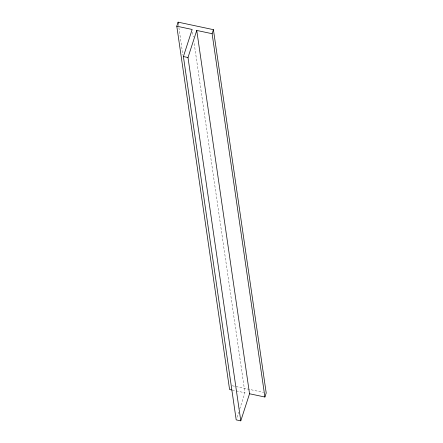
<?xml version="1.0" encoding="UTF-8"?>
<svg xmlns="http://www.w3.org/2000/svg" width="443" height="443" viewBox="0 0 443 443"><rect width="100%" height="100%" fill="white"/><g stroke="black" fill="none" stroke-linecap="round" stroke-linejoin="round"><path stroke-width="0.33" stroke-dasharray="2.21 1.66" d="M237.027 417.295L238.694 412.134M239.741 408.911L244.946 392.786L193.945 41.78M232.221 385.753L263.546 392.409M232.254 390.089L235.593 390.798M236.263 390.936L244.946 392.786M192.55 32.201L193.248 36.99M178.296 23.518L178.789 26.94M178.889 27.621L182.87 54.993"/><path stroke-width="0.66" d="M231.584 389.945L229.579 389.519L176.79 26.198L178.097 22.15L213.421 29.659L266.21 392.98L264.903 397.028L249.536 393.761L196.747 30.44L212.114 33.707L264.903 397.028M249.536 393.761L240.787 420.85L236.197 419.875L183.402 56.554L192.157 29.465L176.79 26.198M240.787 420.85L187.998 57.529L196.747 30.44M212.114 33.707L213.421 29.659M183.402 56.554L187.998 57.529M178.097 22.15L178.296 23.518"/></g></svg>
